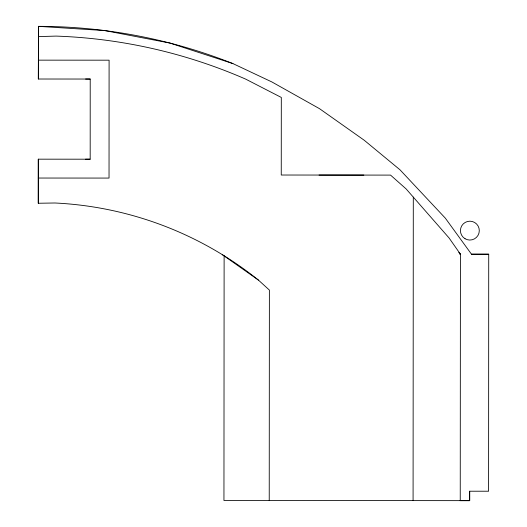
<?xml version="1.0" encoding="UTF-8"?>
<svg xmlns="http://www.w3.org/2000/svg" width="527" height="527" viewBox="0 0 527 527"><rect width="100%" height="100%" fill="white"/><g stroke="black" fill="none" stroke-linecap="round" stroke-linejoin="round"><path stroke-width="0.79" d="M269.231 500.505L269.383 290.074L258.388 280.054A351.983 351.983 0 0 0 54.953 202.994L38.28 203.251L38.3 159.174L90.183 159.2L90.216 79.043L85.598 79.037M90.216 79.043L38.339 79.017L38.471 26.35L104.675 30.559L169.826 43.036L232.901 63.583L271.892 81.962L319.56 108.707L364.203 140.235L399.967 169.773L445.341 218.165L471.481 254.198L488.72 254.212L488.601 491.217L469.676 491.217L469.676 500.65L460.242 500.643L460.42 254.192L458.813 252.4M222.242 254.607L224.12 255.931L223.949 500.479L469.676 500.65L469.676 491.217M413.082 500.61L413.3 197.111M38.339 79.017L38.471 26.35A528.298 528.291 0 0 1 232.901 63.589M468.496 500.65L469.682 500.617M38.28 203.251L38.3 159.174M90.163 159.2L85.539 159.2M460.42 254.192L449.063 237.954L406.139 188.943L390.547 175.102L281.253 175.023L281.313 97.442L245.694 79.129A518.799 518.799 0 0 0 56.093 36.093L38.471 36.607M460.242 500.643L468.734 500.63M38.346 60.15L109.096 60.183L109.036 178.073L38.293 178.04M319.026 175.069L363.834 175.096M471.481 254.198L488.72 254.212M224.12 255.931L258.388 280.054M460.42 254.251L460.018 254.192L460.42 254.251M465.058 238.731A9.433 9.433 0 0 0 479.3 230.727A9.433 9.433 0 0 0 465.249 222.394A9.433 9.433 0 0 0 465.058 238.731"/></g></svg>
